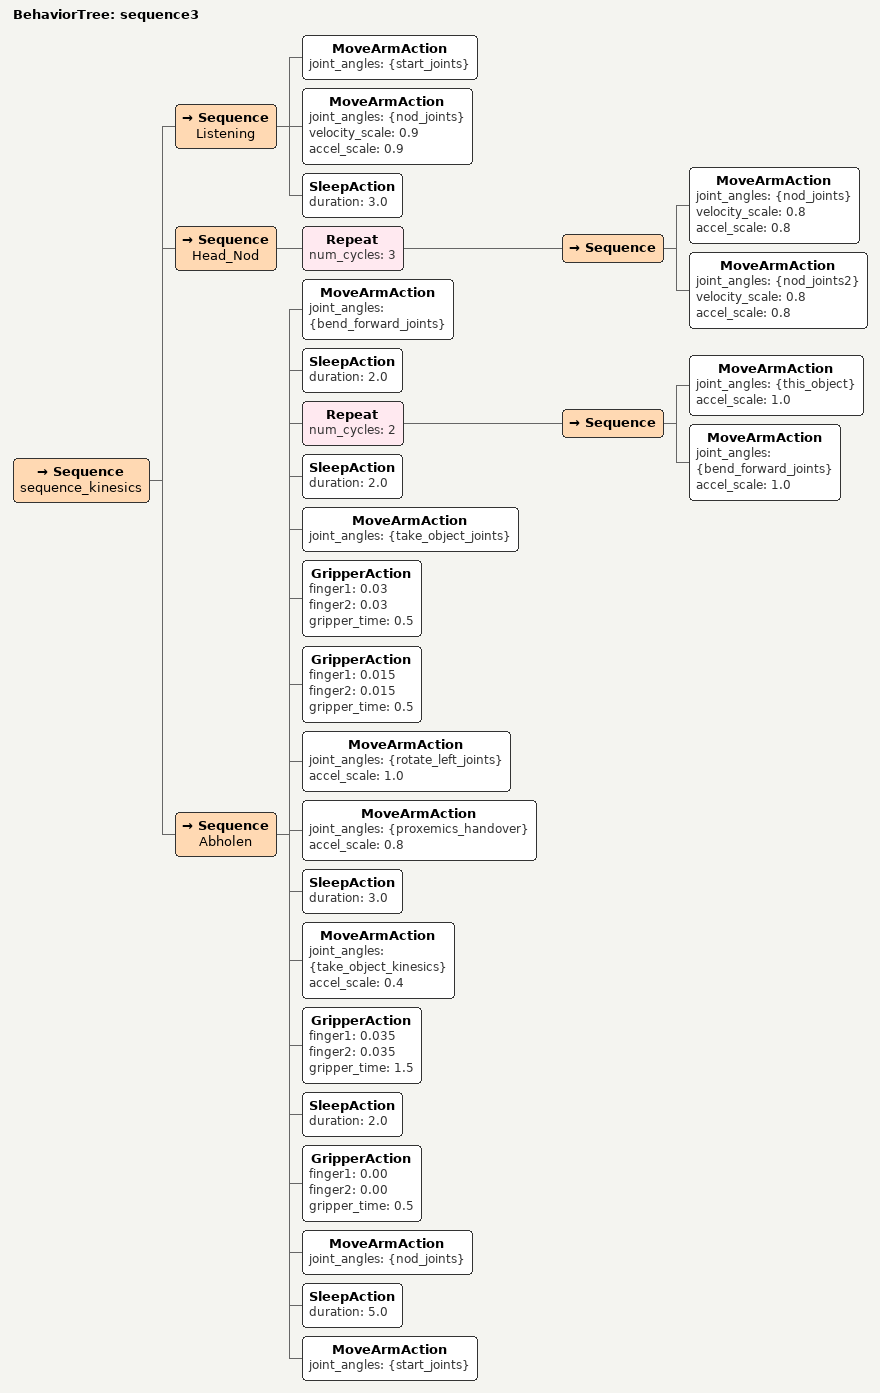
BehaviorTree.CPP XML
<root main_tree_to_execute="sequence3">
  <BehaviorTree ID="sequence3">
    <Sequence name="sequence_kinesics">
      <Sequence name="Listening">
        <MoveArmAction joint_angles="{start_joints}"/>
        <MoveArmAction joint_angles="{nod_joints}" velocity_scale="0.9" accel_scale="0.9"/>
        <SleepAction duration="3.0"/>  <!--Warte auf Aufgabenbeschreibung, Watching -->
      </Sequence>
      <Sequence name="Head_Nod">
        <Repeat num_cycles="3">
          <Sequence>
            <MoveArmAction joint_angles="{nod_joints}" velocity_scale="0.8" accel_scale="0.8"/>
            <MoveArmAction joint_angles="{nod_joints2}" velocity_scale="0.8" accel_scale="0.8"/>
          </Sequence>
        </Repeat>
      </Sequence>
      <Sequence name="Abholen">
        <MoveArmAction joint_angles="{bend_forward_joints}"/>
        <SleepAction duration="2.0"/>  <!-- 2 Sekunden warten -->
        <Repeat num_cycles="2"> <!--Ist das Dieses Objekt ? -->
          <Sequence>
            <MoveArmAction joint_angles="{this_object}" accel_scale="1.0"/>
            <MoveArmAction joint_angles="{bend_forward_joints}" accel_scale="1.0"/>
          </Sequence>
        </Repeat>
        <SleepAction duration="2.0"/>  <!-- 3 Sekunden warten, Auf JA/NEIN warten -->
        <MoveArmAction joint_angles="{take_object_joints}"/>
        <GripperAction finger1="0.03" finger2="0.03" gripper_time="0.5"/>
        <GripperAction finger1="0.015" finger2="0.015" gripper_time="0.5"/> <!-- Objekt greifen -->
        <MoveArmAction joint_angles="{rotate_left_joints}" accel_scale="1.0"/>
        <MoveArmAction joint_angles="{proxemics_handover}" accel_scale="0.8"/>
        <SleepAction duration="3.0"/>  <!-- 3 Sekunden warten -->
        <MoveArmAction joint_angles="{take_object_kinesics}" accel_scale="0.4"/>
        <GripperAction finger1="0.035" finger2="0.035" gripper_time="1.5"/> <!-- Objekt loslassen -->
        <SleepAction duration="2.0"/>  <!-- 2 Sekunden warten -->
        <GripperAction finger1="0.00" finger2="0.00" gripper_time="0.5"/>
        <MoveArmAction joint_angles="{nod_joints}"/>
        <SleepAction duration="5.0"/>  <!-- Warten Auf Rückmeldung/Befehl zum Ende Der Aktion -->
        <MoveArmAction joint_angles="{start_joints}"/>
        </Sequence>
    </Sequence>
  </BehaviorTree>
</root>
